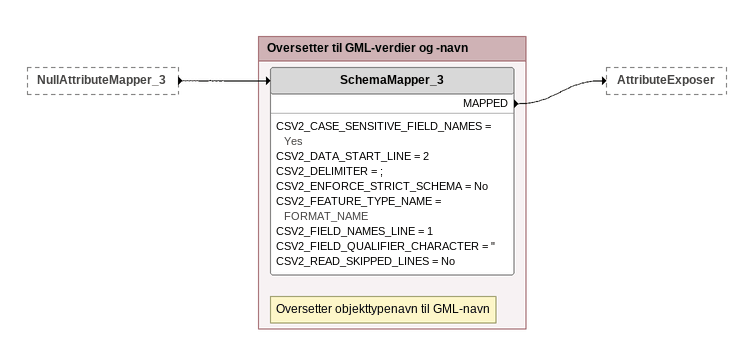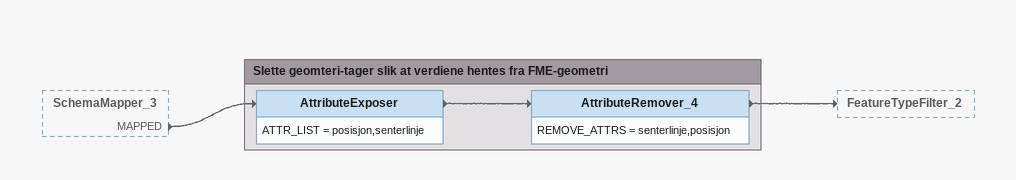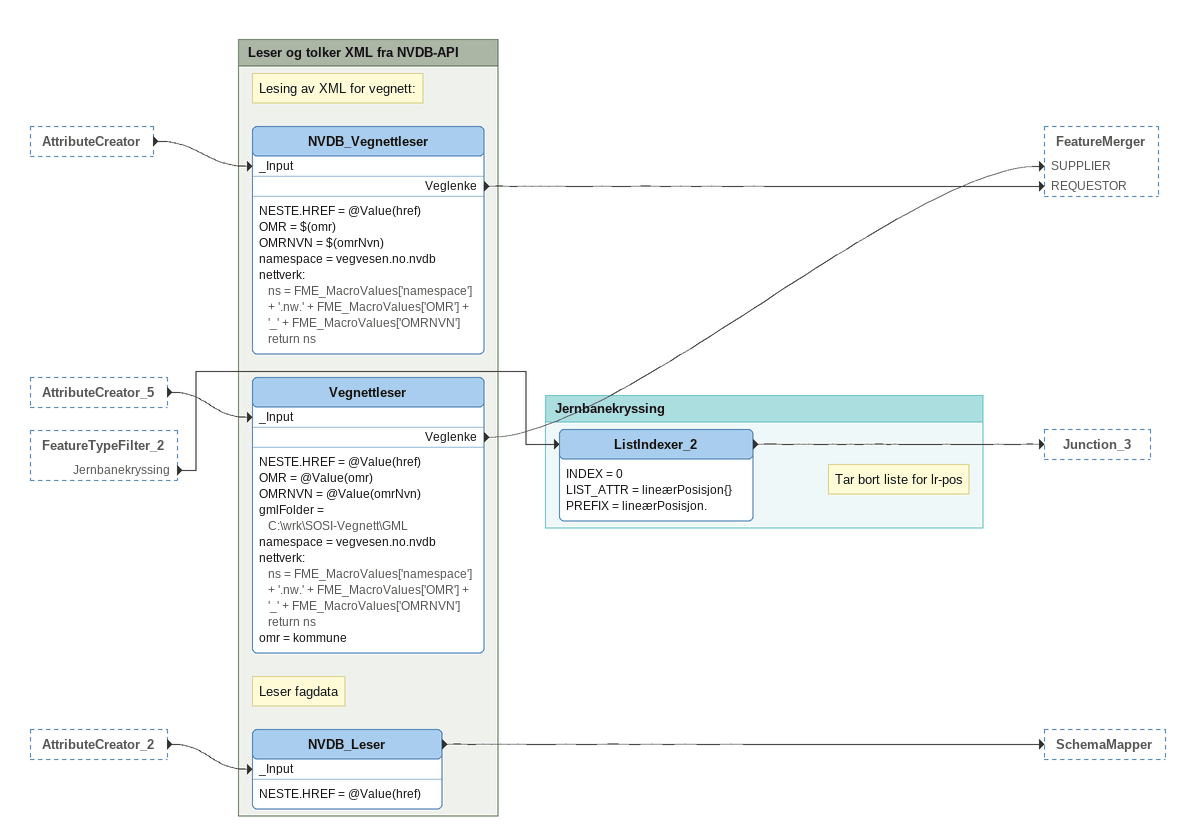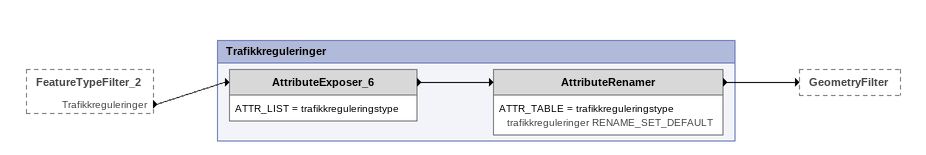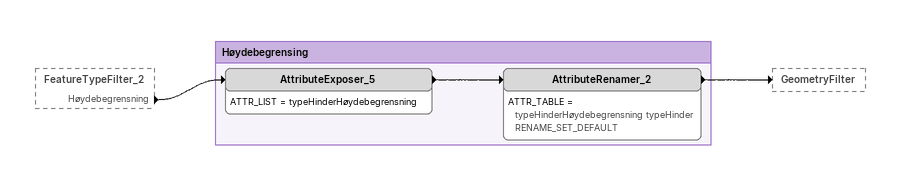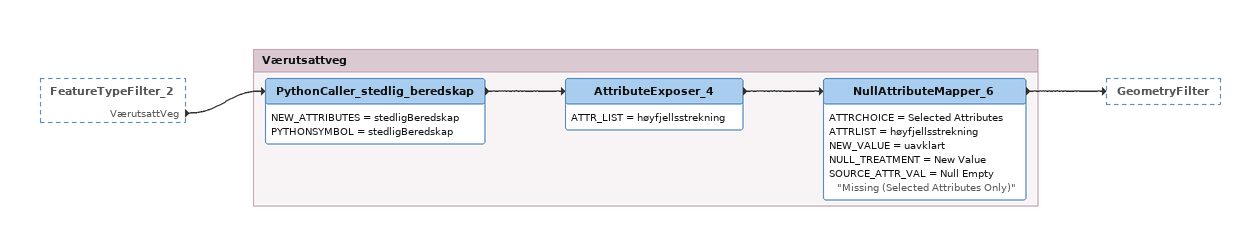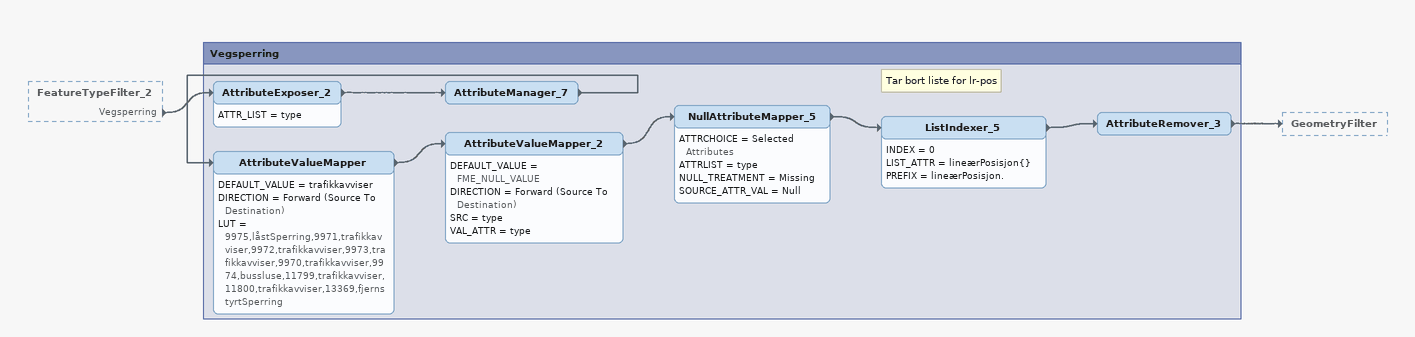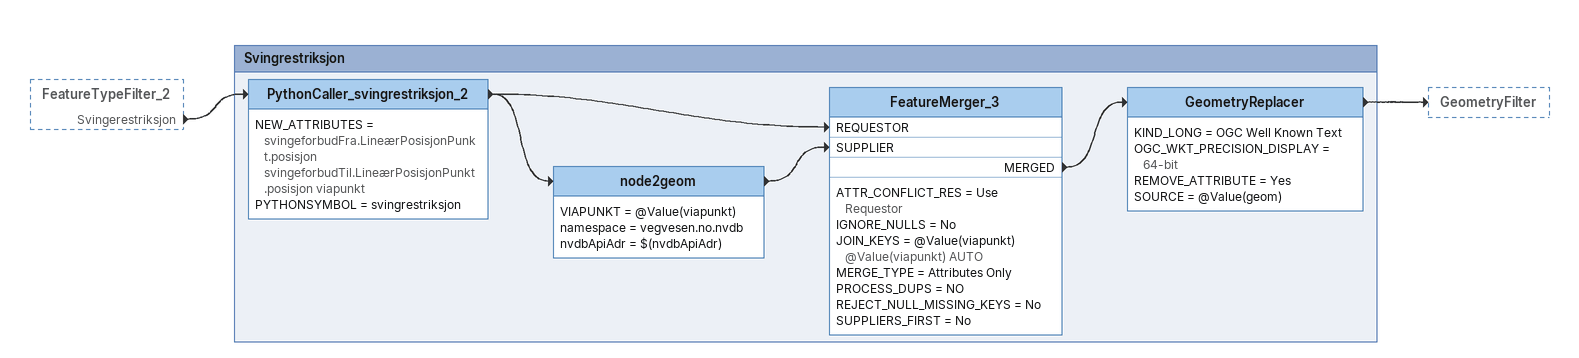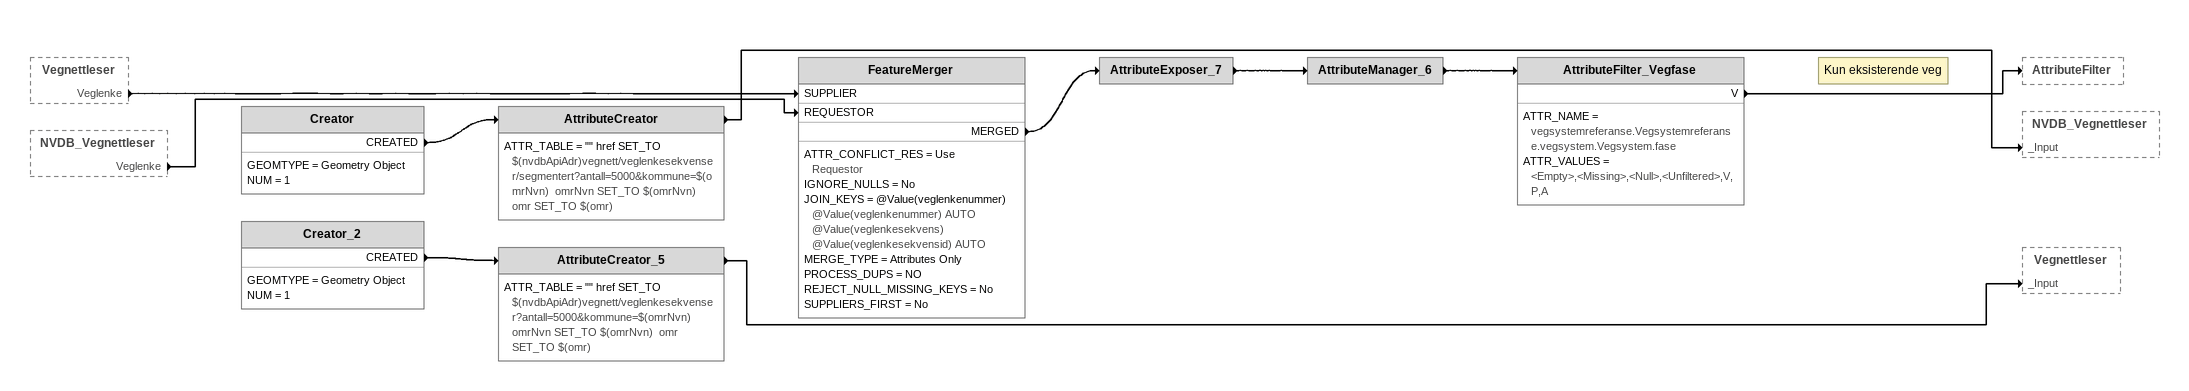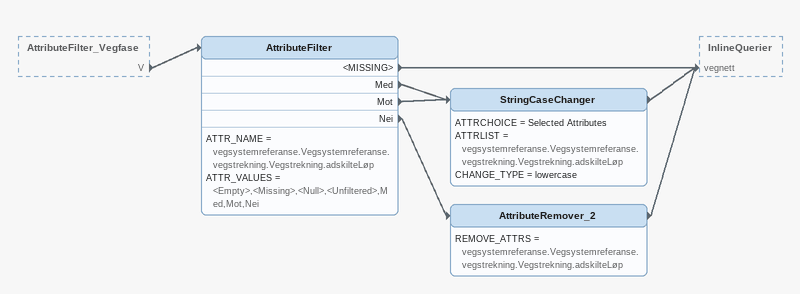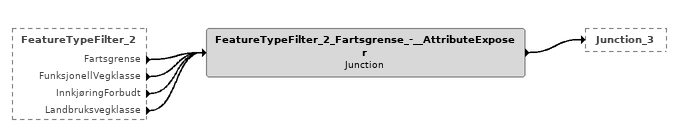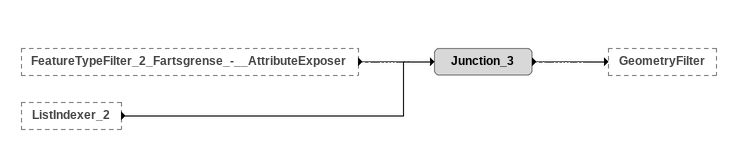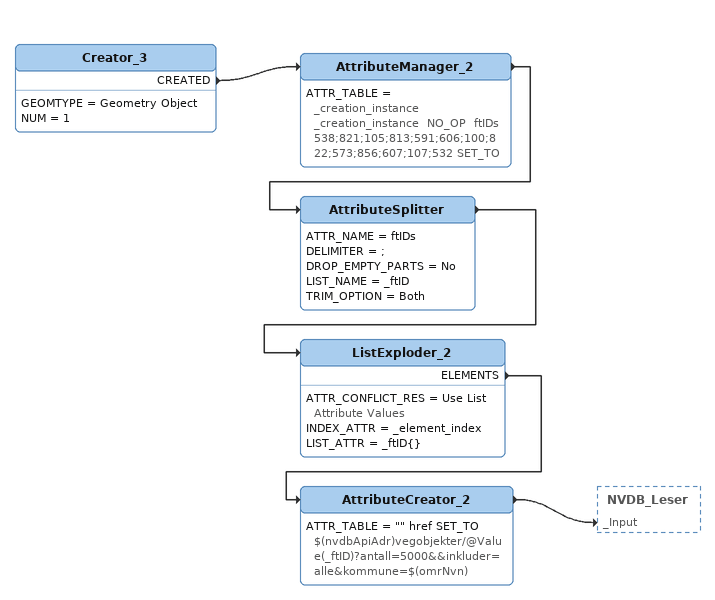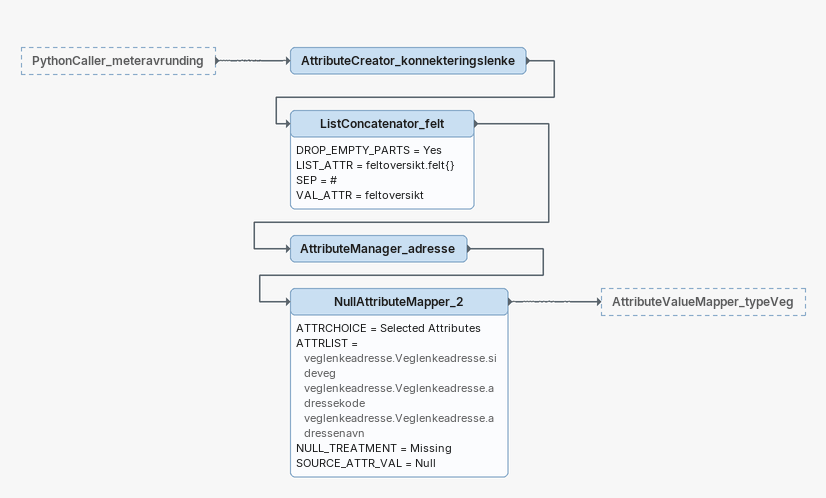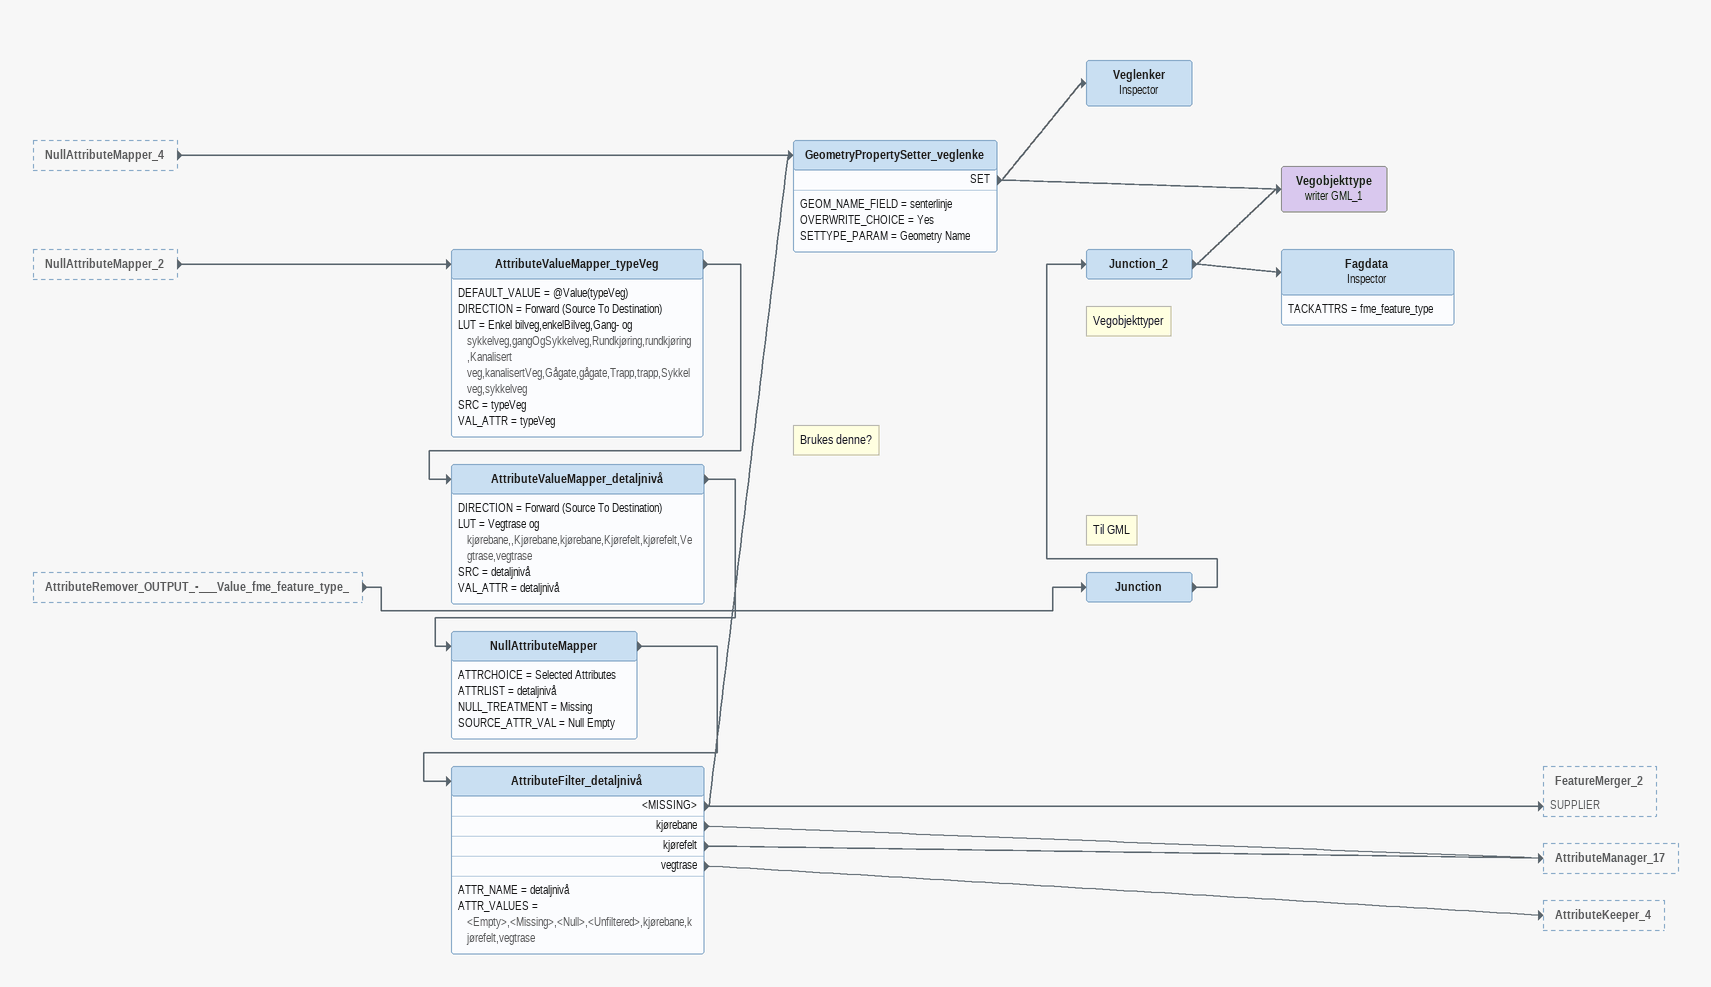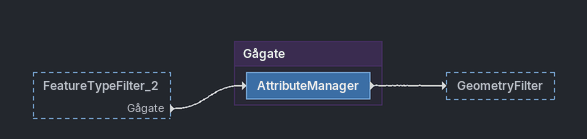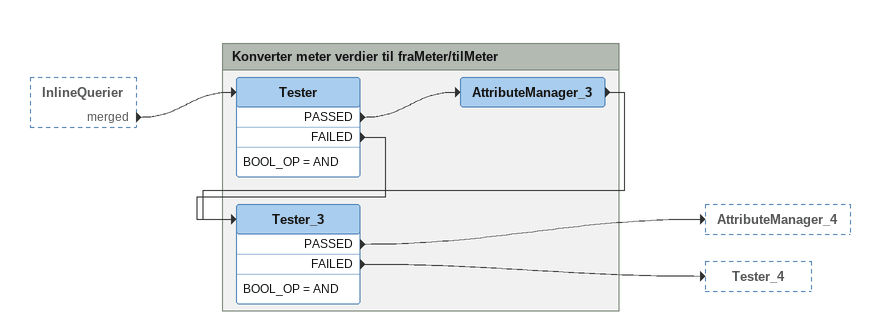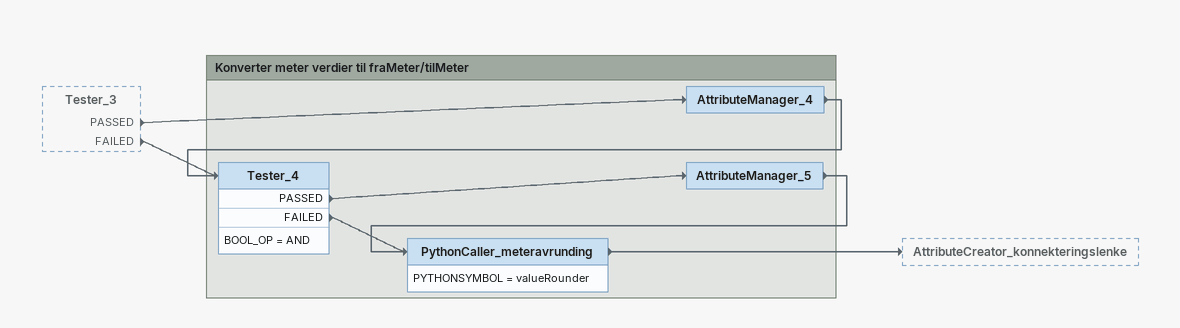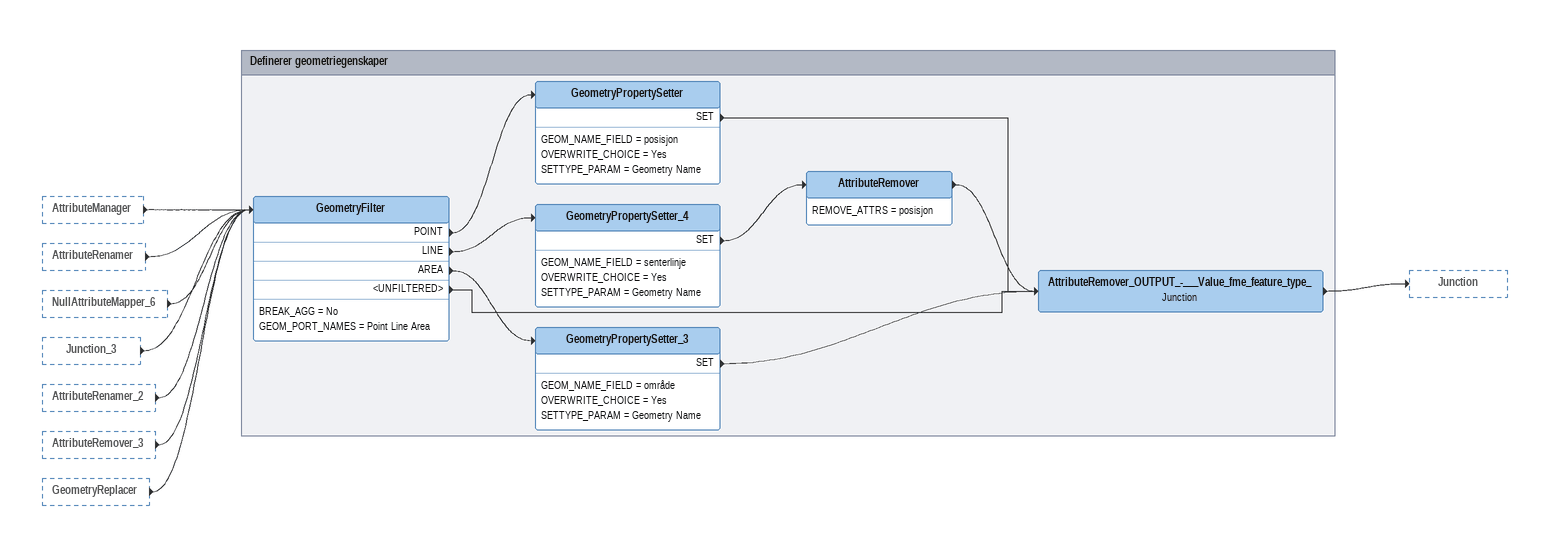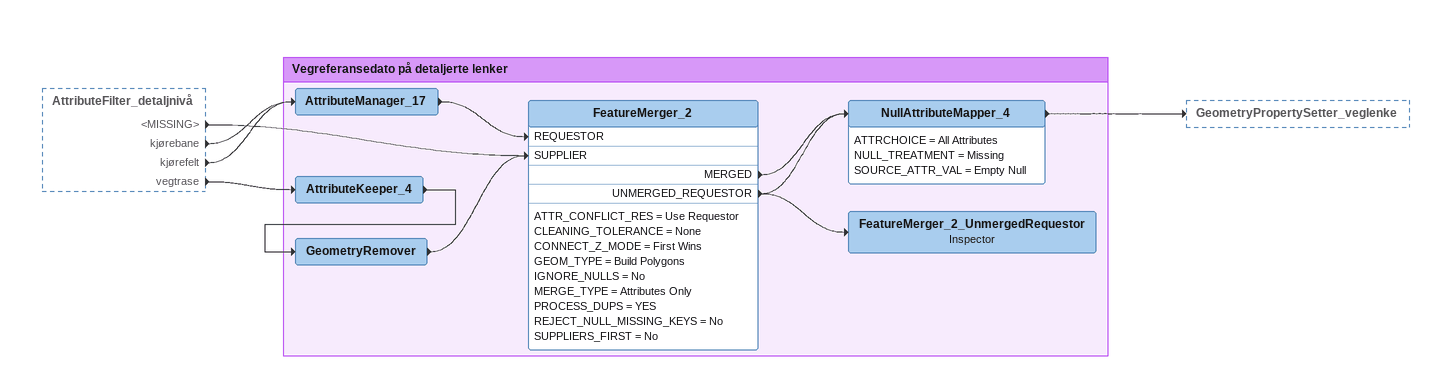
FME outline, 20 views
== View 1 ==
NullAttributeMapper_3 [outside]
    -> SchemaMapper_3

Bookmark: Oversetter til GML-verdier og -navn
Note: Oversetter objekttypenavn til GML-navn
SchemaMapper_3
    CSV2_CASE_SENSITIVE_FIELD_NAMES = Yes
    CSV2_DATA_START_LINE = 2
    CSV2_DELIMITER = ;
    CSV2_ENFORCE_STRICT_SCHEMA = No
    CSV2_FEATURE_TYPE_NAME = FORMAT_NAME
    CSV2_FIELD_NAMES_LINE = 1
    CSV2_FIELD_QUALIFIER_CHARACTER = "
    CSV2_READ_SKIPPED_LINES = No
    MAPPED -> AttributeExposer

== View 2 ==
SchemaMapper_3 [outside]
    MAPPED -> AttributeExposer

Bookmark: Slette geomteri-tager slik at verdiene hentes fra FME-geometri
AttributeExposer
    ATTR_LIST = posisjon,senterlinje
    -> AttributeRemover_4
AttributeRemover_4
    REMOVE_ATTRS = senterlinje,posisjon
    -> FeatureTypeFilter_2

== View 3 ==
AttributeCreator [outside]
    -> NVDB_Vegnettleser [_Input]
AttributeCreator_5 [outside]
    -> Vegnettleser [_Input]
FeatureTypeFilter_2 [outside]
    Jernbanekryssing -> ListIndexer_2
AttributeCreator_2 [outside]
    -> NVDB_Leser [_Input]

Bookmark: Leser og tolker XML fra NVDB-API
Note: Lesing av XML for vegnett:
NVDB_Vegnettleser
    NESTE.HREF = @Value(href)
    OMR = $(omr)
    OMRNVN = $(omrNvn)
    namespace = vegvesen.no.nvdb
    nettverk:
      ns = FME_MacroValues['namespace'] + '.nw.' + FME_MacroValues['OMR'] + '_' + FME_MacroValues['OMRNVN']
      return ns
    Veglenke -> FeatureMerger [REQUESTOR]
Vegnettleser
    NESTE.HREF = @Value(href)
    OMR = @Value(omr)
    OMRNVN = @Value(omrNvn)
    gmlFolder = C:\wrk\SOSI-Vegnett\GML
    namespace = vegvesen.no.nvdb
    nettverk:
      ns = FME_MacroValues['namespace'] + '.nw.' + FME_MacroValues['OMR'] + '_' + FME_MacroValues['OMRNVN']
      return ns
    omr = kommune
    Veglenke -> FeatureMerger [SUPPLIER]
Note: Leser fagdata
NVDB_Leser
    NESTE.HREF = @Value(href)
    -> SchemaMapper

Bookmark: Jernbanekryssing
Note: Tar bort liste for lr-pos
ListIndexer_2
    INDEX = 0
    LIST_ATTR = lineærPosisjon{}
    PREFIX = lineærPosisjon.
    -> Junction_3

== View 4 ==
FeatureTypeFilter_2 [outside]
    Trafikkreguleringer -> AttributeExposer_6

Bookmark: Trafikkreguleringer
AttributeExposer_6
    ATTR_LIST = trafikkreguleringstype
    -> AttributeRenamer
AttributeRenamer
    ATTR_TABLE = trafikkreguleringstype trafikkreguleringer RENAME_SET_DEFAULT
    -> GeometryFilter

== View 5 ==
FeatureTypeFilter_2 [outside]
    Høydebegrensning -> AttributeExposer_5

Bookmark: Høydebegrensing
AttributeExposer_5
    ATTR_LIST = typeHinderHøydebegrensning
    -> AttributeRenamer_2
AttributeRenamer_2
    ATTR_TABLE = typeHinderHøydebegrensning typeHinder RENAME_SET_DEFAULT
    -> GeometryFilter

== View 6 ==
FeatureTypeFilter_2 [outside]
    VærutsattVeg -> PythonCaller_stedlig_beredskap

Bookmark: Værutsattveg
PythonCaller_stedlig_beredskap
    NEW_ATTRIBUTES = stedligBeredskap
    PYTHONSYMBOL = stedligBeredskap
    -> AttributeExposer_4
AttributeExposer_4
    ATTR_LIST = høyfjellsstrekning
    -> NullAttributeMapper_6
NullAttributeMapper_6
    ATTRCHOICE = Selected Attributes
    ATTRLIST = høyfjellsstrekning
    NEW_VALUE = uavklart
    NULL_TREATMENT = New Value
    SOURCE_ATTR_VAL = Null Empty "Missing (Selected Attributes Only)"
    -> GeometryFilter

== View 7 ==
FeatureTypeFilter_2 [outside]
    Vegsperring -> AttributeExposer_2

Bookmark: Vegsperring
AttributeExposer_2
    ATTR_LIST = type
    -> AttributeManager_7
AttributeManager_7
    -> AttributeValueMapper
AttributeValueMapper
    DEFAULT_VALUE = trafikkavviser
    DIRECTION = Forward (Source To Destination)
    LUT = 9975,låstSperring,9971,trafikkavviser,9972,trafikkavviser,9973,trafikkavviser,9970,trafikkavviser,9974,bussluse,11799,trafikkavviser,11800,trafikkavviser,13369,fjernstyrtSperring
    -> AttributeValueMapper_2
AttributeValueMapper_2
    DEFAULT_VALUE = FME_NULL_VALUE
    DIRECTION = Forward (Source To Destination)
    SRC = type
    VAL_ATTR = type
    -> NullAttributeMapper_5
NullAttributeMapper_5
    ATTRCHOICE = Selected Attributes
    ATTRLIST = type
    NULL_TREATMENT = Missing
    SOURCE_ATTR_VAL = Null
    -> ListIndexer_5
Note: Tar bort liste for lr-pos
ListIndexer_5
    INDEX = 0
    LIST_ATTR = lineærPosisjon{}
    PREFIX = lineærPosisjon.
    -> AttributeRemover_3
AttributeRemover_3
    -> GeometryFilter

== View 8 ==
FeatureTypeFilter_2 [outside]
    Svingerestriksjon -> PythonCaller_svingrestriksjon_2

Bookmark: Svingrestriksjon
PythonCaller_svingrestriksjon_2
    NEW_ATTRIBUTES = svingeforbudFra.LineærPosisjonPunkt.posisjon svingeforbudTil.LineærPosisjonPunkt.posisjon viapunkt
    PYTHONSYMBOL = svingrestriksjon
    -> node2geom
    -> FeatureMerger_3 [REQUESTOR]
node2geom
    VIAPUNKT = @Value(viapunkt)
    namespace = vegvesen.no.nvdb
    nvdbApiAdr = $(nvdbApiAdr)
    -> FeatureMerger_3 [SUPPLIER]
FeatureMerger_3
    ATTR_CONFLICT_RES = Use Requestor
    IGNORE_NULLS = No
    JOIN_KEYS = @Value(viapunkt) @Value(viapunkt) AUTO
    MERGE_TYPE = Attributes Only
    PROCESS_DUPS = NO
    REJECT_NULL_MISSING_KEYS = No
    SUPPLIERS_FIRST = No
    MERGED -> GeometryReplacer
GeometryReplacer
    KIND_LONG = OGC Well Known Text
    OGC_WKT_PRECISION_DISPLAY = 64-bit
    REMOVE_ATTRIBUTE = Yes
    SOURCE = @Value(geom)
    -> GeometryFilter

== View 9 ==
Vegnettleser [outside]
    Veglenke -> FeatureMerger [SUPPLIER]
NVDB_Vegnettleser [outside]
    Veglenke -> FeatureMerger [REQUESTOR]
Creator
    GEOMTYPE = Geometry Object
    NUM = 1
    CREATED -> AttributeCreator
AttributeCreator
    ATTR_TABLE = "" href SET_TO $(nvdbApiAdr)vegnett/veglenkesekvenser/segmentert?antall=5000&kommune=$(omrNvn)  omrNvn SET_TO $(omrNvn)  omr SET_TO $(omr)
    -> NVDB_Vegnettleser [_Input]
Creator_2
    GEOMTYPE = Geometry Object
    NUM = 1
    CREATED -> AttributeCreator_5
AttributeCreator_5
    ATTR_TABLE = "" href SET_TO $(nvdbApiAdr)vegnett/veglenkesekvenser?antall=5000&kommune=$(omrNvn)  omrNvn SET_TO $(omrNvn)  omr SET_TO $(omr)
    -> Vegnettleser [_Input]
FeatureMerger
    ATTR_CONFLICT_RES = Use Requestor
    IGNORE_NULLS = No
    JOIN_KEYS = @Value(veglenkenummer) @Value(veglenkenummer) AUTO @Value(veglenkesekvens) @Value(veglenkesekvensid) AUTO
    MERGE_TYPE = Attributes Only
    PROCESS_DUPS = NO
    REJECT_NULL_MISSING_KEYS = No
    SUPPLIERS_FIRST = No
    MERGED -> AttributeExposer_7
AttributeExposer_7
    -> AttributeManager_6
AttributeManager_6
    -> AttributeFilter_Vegfase
Note: Kun eksisterende veg
AttributeFilter_Vegfase
    ATTR_NAME = vegsystemreferanse.Vegsystemreferanse.vegsystem.Vegsystem.fase
    ATTR_VALUES = <Empty>,<Missing>,<Null>,<Unfiltered>,V,P,A
    V -> AttributeFilter

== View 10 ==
AttributeFilter_Vegfase [outside]
    V -> AttributeFilter
AttributeFilter
    ATTR_NAME = vegsystemreferanse.Vegsystemreferanse.vegstrekning.Vegstrekning.adskilteLøp
    ATTR_VALUES = <Empty>,<Missing>,<Null>,<Unfiltered>,Med,Mot,Nei
    <MISSING> -> InlineQuerier [vegnett]
    Med -> StringCaseChanger
    Mot -> StringCaseChanger
    Nei -> AttributeRemover_2
StringCaseChanger
    ATTRCHOICE = Selected Attributes
    ATTRLIST = vegsystemreferanse.Vegsystemreferanse.vegstrekning.Vegstrekning.adskilteLøp
    CHANGE_TYPE = lowercase
    -> InlineQuerier [vegnett]
AttributeRemover_2
    REMOVE_ATTRS = vegsystemreferanse.Vegsystemreferanse.vegstrekning.Vegstrekning.adskilteLøp
    -> InlineQuerier [vegnett]

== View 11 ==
FeatureTypeFilter_2 [outside]
    Fartsgrense -> FeatureTypeFilter_2_Fartsgrense_-__AttributeExposer
    FunksjonellVegklasse -> FeatureTypeFilter_2_Fartsgrense_-__AttributeExposer
    InnkjøringForbudt -> FeatureTypeFilter_2_Fartsgrense_-__AttributeExposer
    Landbruksvegklasse -> FeatureTypeFilter_2_Fartsgrense_-__AttributeExposer
FeatureTypeFilter_2_Fartsgrense_-__AttributeExposer: Junction
    -> Junction_3

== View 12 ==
FeatureTypeFilter_2_Fartsgrense_-__AttributeExposer [outside]
    -> Junction_3
ListIndexer_2 [outside]
    -> Junction_3
Junction_3
    -> GeometryFilter

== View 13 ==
Creator_3
    GEOMTYPE = Geometry Object
    NUM = 1
    CREATED -> AttributeManager_2
AttributeManager_2
    ATTR_TABLE = _creation_instance _creation_instance  NO_OP  ftIDs 538;821;105;813;591;606;100;822;573;856;607;107;532 SET_TO
    -> AttributeSplitter
AttributeSplitter
    ATTR_NAME = ftIDs
    DELIMITER = ;
    DROP_EMPTY_PARTS = No
    LIST_NAME = _ftID
    TRIM_OPTION = Both
    -> ListExploder_2
ListExploder_2
    ATTR_CONFLICT_RES = Use List Attribute Values
    INDEX_ATTR = _element_index
    LIST_ATTR = _ftID{}
    ELEMENTS -> AttributeCreator_2
AttributeCreator_2
    ATTR_TABLE = "" href SET_TO $(nvdbApiAdr)vegobjekter/@Value(_ftID)?antall=5000&&inkluder=alle&kommune=$(omrNvn)
    -> NVDB_Leser [_Input]

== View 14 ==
PythonCaller_meteravrunding [outside]
    -> AttributeCreator_konnekteringslenke
AttributeCreator_konnekteringslenke
    -> ListConcatenator_felt
ListConcatenator_felt
    DROP_EMPTY_PARTS = Yes
    LIST_ATTR = feltoversikt.felt{}
    SEP = #
    VAL_ATTR = feltoversikt
    -> AttributeManager_adresse
AttributeManager_adresse
    -> NullAttributeMapper_2
NullAttributeMapper_2
    ATTRCHOICE = Selected Attributes
    ATTRLIST = veglenkeadresse.Veglenkeadresse.sideveg veglenkeadresse.Veglenkeadresse.adressekode veglenkeadresse.Veglenkeadresse.adressenavn
    NULL_TREATMENT = Missing
    SOURCE_ATTR_VAL = Null
    -> AttributeValueMapper_typeVeg

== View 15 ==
NullAttributeMapper_4 [outside]
    -> GeometryPropertySetter_veglenke
NullAttributeMapper_2 [outside]
    -> AttributeValueMapper_typeVeg
AttributeRemover_OUTPUT_-___Value_fme_feature_type_ [outside]
    -> Junction
AttributeValueMapper_typeVeg
    DEFAULT_VALUE = @Value(typeVeg)
    DIRECTION = Forward (Source To Destination)
    LUT = Enkel bilveg,enkelBilveg,Gang- og sykkelveg,gangOgSykkelveg,Rundkjøring,rundkjøring,Kanalisert veg,kanalisertVeg,Gågate,gågate,Trapp,trapp,Sykkelveg,sykkelveg
    SRC = typeVeg
    VAL_ATTR = typeVeg
    -> AttributeValueMapper_detaljnivå
AttributeValueMapper_detaljnivå
    DIRECTION = Forward (Source To Destination)
    LUT = Vegtrase og kjørebane,,Kjørebane,kjørebane,Kjørefelt,kjørefelt,Vegtrase,vegtrase
    SRC = detaljnivå
    VAL_ATTR = detaljnivå
    -> NullAttributeMapper
NullAttributeMapper
    ATTRCHOICE = Selected Attributes
    ATTRLIST = detaljnivå
    NULL_TREATMENT = Missing
    SOURCE_ATTR_VAL = Null Empty
    -> AttributeFilter_detaljnivå
AttributeFilter_detaljnivå
    ATTR_NAME = detaljnivå
    ATTR_VALUES = <Empty>,<Missing>,<Null>,<Unfiltered>,kjørebane,kjørefelt,vegtrase
    <MISSING> -> GeometryPropertySetter_veglenke
    <MISSING> -> FeatureMerger_2 [SUPPLIER]
    kjørebane -> AttributeManager_17
    kjørefelt -> AttributeManager_17
    vegtrase -> AttributeKeeper_4
Note: Brukes denne?
GeometryPropertySetter_veglenke
    GEOM_NAME_FIELD = senterlinje
    OVERWRITE_CHOICE = Yes
    SETTYPE_PARAM = Geometry Name
    SET -> Vegobjekttype (writer GML_1)
    SET -> Veglenker
Veglenker: Inspector
Note: Til GML
Junction
    -> Junction_2
Note: Vegobjekttyper
Junction_2
    -> Vegobjekttype (writer GML_1)
    -> Fagdata
Vegobjekttype (writer GML_1)
Fagdata: Inspector
    TACKATTRS = fme_feature_type

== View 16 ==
FeatureTypeFilter_2 [outside]
    Gågate -> AttributeManager

Bookmark: Gågate
AttributeManager
    -> GeometryFilter

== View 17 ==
InlineQuerier [outside]
    merged -> Tester

Bookmark: Konverter meter verdier til fraMeter/tilMeter
Tester
    BOOL_OP = AND
    PASSED -> AttributeManager_3
    FAILED -> Tester_3
AttributeManager_3
    -> Tester_3
Tester_3
    BOOL_OP = AND
    PASSED -> AttributeManager_4
    FAILED -> Tester_4

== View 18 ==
Tester_3 [outside]
    PASSED -> AttributeManager_4
    FAILED -> Tester_4

Bookmark: Konverter meter verdier til fraMeter/tilMeter
AttributeManager_4
    -> Tester_4
Tester_4
    BOOL_OP = AND
    PASSED -> AttributeManager_5
    FAILED -> PythonCaller_meteravrunding
AttributeManager_5
    -> PythonCaller_meteravrunding
PythonCaller_meteravrunding
    PYTHONSYMBOL = valueRounder
    -> AttributeCreator_konnekteringslenke

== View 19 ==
AttributeManager [outside]
    -> GeometryFilter
AttributeRenamer [outside]
    -> GeometryFilter
NullAttributeMapper_6 [outside]
    -> GeometryFilter
Junction_3 [outside]
    -> GeometryFilter
AttributeRenamer_2 [outside]
    -> GeometryFilter
AttributeRemover_3 [outside]
    -> GeometryFilter
GeometryReplacer [outside]
    -> GeometryFilter

Bookmark: Definerer geometriegenskaper
GeometryFilter
    BREAK_AGG = No
    GEOM_PORT_NAMES = Point Line Area
    POINT -> GeometryPropertySetter
    LINE -> GeometryPropertySetter_4
    AREA -> GeometryPropertySetter_3
    <UNFILTERED> -> AttributeRemover_OUTPUT_-___Value_fme_feature_type_
GeometryPropertySetter
    GEOM_NAME_FIELD = posisjon
    OVERWRITE_CHOICE = Yes
    SETTYPE_PARAM = Geometry Name
    SET -> AttributeRemover_OUTPUT_-___Value_fme_feature_type_
GeometryPropertySetter_4
    GEOM_NAME_FIELD = senterlinje
    OVERWRITE_CHOICE = Yes
    SETTYPE_PARAM = Geometry Name
    SET -> AttributeRemover
AttributeRemover
    REMOVE_ATTRS = posisjon
    -> AttributeRemover_OUTPUT_-___Value_fme_feature_type_
GeometryPropertySetter_3
    GEOM_NAME_FIELD = område
    OVERWRITE_CHOICE = Yes
    SETTYPE_PARAM = Geometry Name
    SET -> AttributeRemover_OUTPUT_-___Value_fme_feature_type_
AttributeRemover_OUTPUT_-___Value_fme_feature_type_: Junction
    -> Junction

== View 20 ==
AttributeFilter_detaljnivå [outside]
    <MISSING> -> FeatureMerger_2 [SUPPLIER]
    kjørebane -> AttributeManager_17
    kjørefelt -> AttributeManager_17
    vegtrase -> AttributeKeeper_4

Bookmark: Vegreferansedato på detaljerte lenker
AttributeManager_17
    -> FeatureMerger_2 [REQUESTOR]
AttributeKeeper_4
    -> GeometryRemover
GeometryRemover
    -> FeatureMerger_2 [SUPPLIER]
FeatureMerger_2
    ATTR_CONFLICT_RES = Use Requestor
    CLEANING_TOLERANCE = None
    CONNECT_Z_MODE = First Wins
    GEOM_TYPE = Build Polygons
    IGNORE_NULLS = No
    MERGE_TYPE = Attributes Only
    PROCESS_DUPS = YES
    REJECT_NULL_MISSING_KEYS = No
    SUPPLIERS_FIRST = No
    MERGED -> NullAttributeMapper_4
    UNMERGED_REQUESTOR -> FeatureMerger_2_UnmergedRequestor
    UNMERGED_REQUESTOR -> NullAttributeMapper_4
NullAttributeMapper_4
    ATTRCHOICE = All Attributes
    NULL_TREATMENT = Missing
    SOURCE_ATTR_VAL = Empty Null
    -> GeometryPropertySetter_veglenke
FeatureMerger_2_UnmergedRequestor: Inspector
